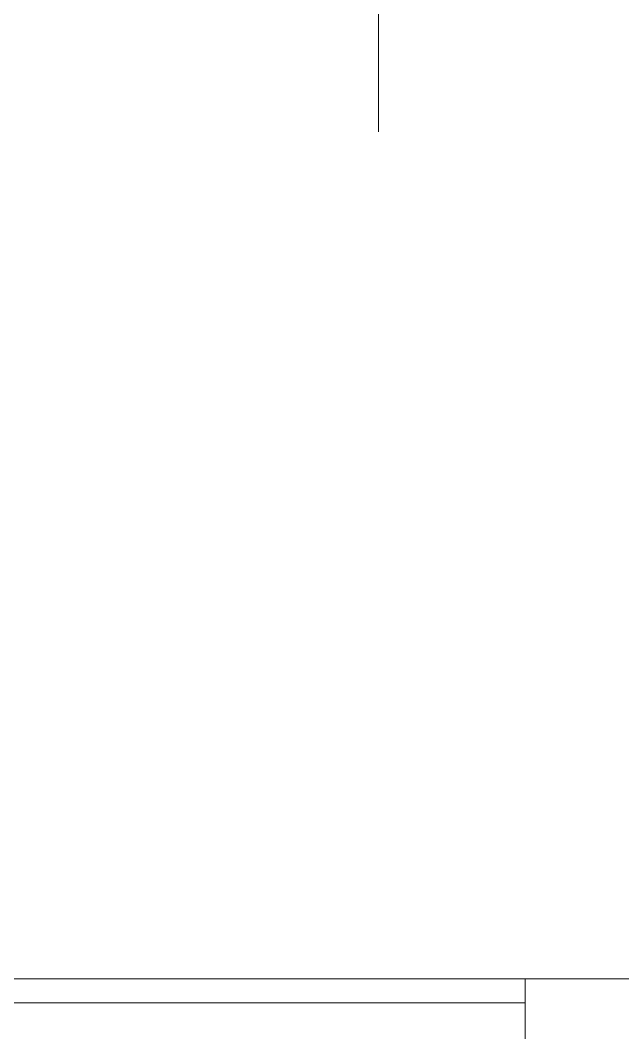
# Model space of a CAD drawing. Header units: millimetres. Extents: x -1178 to 415037, y -3506 to 42334.
# Drawn here: x 3560.6 to 3811.8, y 17640.6 to 18062.8 of the extents above; entities that cross this region are included whole.
import ezdxf

# ---------------------------------------------------------------- set-up
doc = ezdxf.new("R2010")
doc.units = ezdxf.units.MM
doc.linetypes.add('Осевая', pattern=[6350, 1270, -952.5, 3175, -952.5])
doc.layers.add('A-DETL-GENF', color=7, linetype='Continuous', lineweight=9)
doc.layers.add('Оси-2', color=7, linetype='Осевая', lineweight=9)
doc.layers.add('A-DOOR-1', color=7, linetype='Continuous', lineweight=5, true_color=0xc0c0c0)

# ---------------------------------------------------------------- blocks, each defined once
blk = doc.blocks.new('Дверь_Витражная_СКБ_2Ст - ВН-1_ ДВН_ДАО_Главный вход_1800 в свету 4-31912968-Объем проектирования 1 этажа')
at = {"layer": 'A-DETL-GENF'}
for p, q in [((-813, -1020), (-813, -20)), ((-813, -20), (-813, -1020)), ((-813, -100), (-768, -100)), ((-803, -940), (-803, -100))]:
    blk.add_line(p, q, dxfattribs=at)

msp = doc.modelspace()

# ---------------------------------------------------------------- linework, layer by layer
at = {"layer": 'Оси-2'}
msp.add_line((3710, 3093.74), (3710, 22398.07), dxfattribs=at)

# ---------------------------------------------------------------- block references
at = {"layer": 'A-DOOR-1', "rotation": 269.9999999999999}
msp.add_blockref('Дверь_Витражная_СКБ_2Ст - ВН-1_ ДВН_ДАО_Главный вход_1800 в свету 4-31912968-Объем проектирования 1 этажа', (3871.12, 16850.12), dxfattribs=at)

doc.saveas('drawing.dxf')
